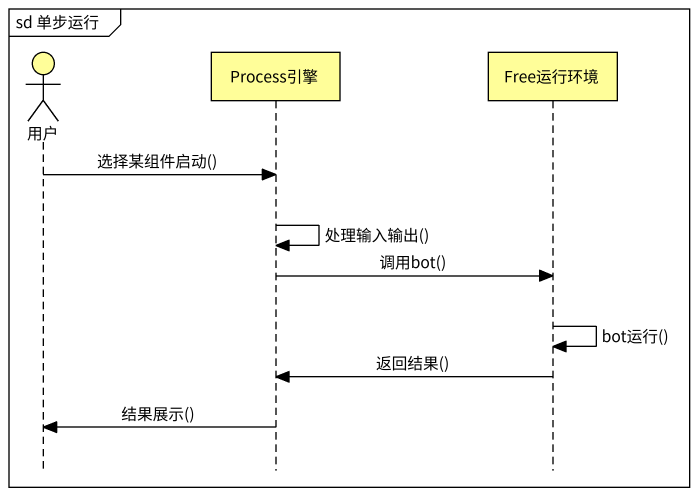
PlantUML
@startuml
mainframe sd 单步运行
hide footbox
actor 用户 #FFFE99
participant Process引擎 #FFFE99
participant Free运行环境 #FFFE99

用户 -> Process引擎 : 选择某组件启动()
Process引擎 -> Process引擎 : 处理输入输出()
Process引擎 -> Free运行环境 : 调用bot()
Free运行环境 -> Free运行环境 : bot运行()
Free运行环境 -> Process引擎 : 返回结果()
Process引擎 -> 用户 : 结果展示()
@enduml
